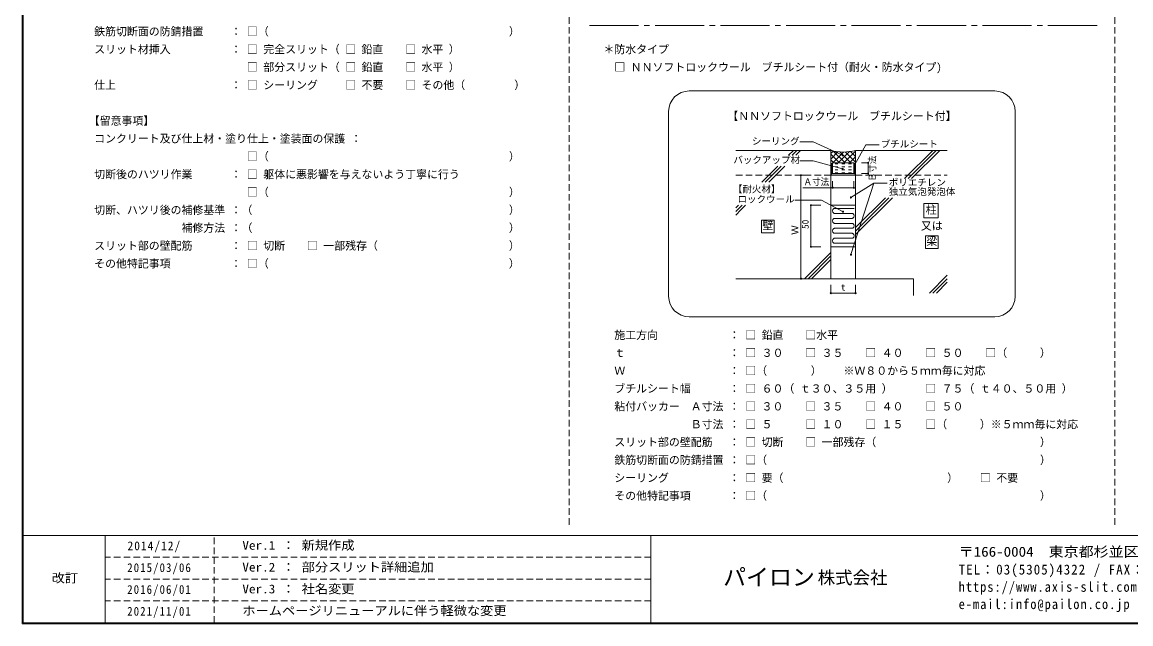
# Model space of a CAD drawing. Units: millimetres on the paper. Extents: x -202 to 198, y -129 to 148.
# Drawn here: x -201.9 to 1.2, y -129 to -18.7 of the extents above; entities that cross this region are included whole.
import ezdxf
from ezdxf.enums import TextEntityAlignment as Align

# ---------------------------------------------------------------- set-up
doc = ezdxf.new("R2010")
doc.units = ezdxf.units.MM
doc.header["$PDMODE"] = 32
doc.header["$PDSIZE"] = 0.2
doc.linetypes.add('CHAIN2', pattern=[12, 9, -1, 1, -1])
doc.linetypes.add('DASHED1', pattern=[1.8, 1.2, -0.6])
doc.layers.add('1-0_作業なう', color=7, linetype='Continuous', lineweight=9)
doc.styles.add('ＭＳ ゴシック', font='')
doc.styles.get('ＭＳ ゴシック').set_extended_font_data('MS Gothic')

msp = doc.modelspace()

# ---------------------------------------------------------------- linework, layer by layer
at = {"layer": '1-0_作業なう'}
for p, q in [((-201.748, -128.793), (-201.748, 148.207)), ((-201.748, -128.793), (-201.748, 148.207)), ((-23.748, -31.327), (-79.748, -31.327)), ((-83.498, -68.963), (-83.498, -35.077)), ((-19.998, -68.963), (-19.998, -35.077)), ((-71.184, -42.219), (-53.792, -42.219)), ((-61.516, -43.106), (-60.629, -42.219)), ((-60.872, -43.106), (-59.985, -42.219)), ((-60.227, -43.106), (-59.341, -42.219)), ((-49.236, -42.219), (-32.448, -42.219)), ((-40.279, -47.397), (-35.101, -42.219)), ((-39.634, -47.397), (-34.457, -42.219)), ((-38.99, -47.397), (-33.812, -42.219)), ((-66.447, -48.037), (-63.516, -45.106)), ((-65.803, -48.037), (-62.872, -45.106)), ((-65.158, -48.037), (-62.227, -45.106)), ((-71.184, -52.774), (-70.69, -52.28)), ((-71.184, -53.419), (-70.046, -52.28)), ((-70.246, -53.125), (-69.401, -52.28)), ((-49.236, -56.354), (-43.784, -50.902)), ((-49.236, -56.998), (-43.14, -50.902)), ((-49.236, -57.643), (-42.495, -50.902)), ((-36.715, -51.978), (-36.715, -54.583)), ((-34.111, -51.978), (-36.715, -51.978)), ((-34.111, -54.583), (-34.111, -51.978)), ((-71.184, -54.063), (-70.246, -53.125)), ((-36.715, -54.583), (-34.111, -54.583)), ((-58.611, -65.729), (-53.792, -60.91)), ((-57.967, -65.729), (-53.792, -61.555)), ((-57.322, -65.729), (-53.792, -62.199)), ((-71.184, -65.729), (-53.424, -65.729)), ((-49.236, -65.729), (-38.666, -65.729)), ((-38.666, -65.729), (-38.666, -68.799)), ((-35.733, -68.38), (-32.448, -65.095)), ((-35.089, -68.38), (-32.448, -65.739)), ((-34.445, -68.38), (-32.448, -66.383)), ((-79.748, -72.713), (-23.748, -72.713)), ((198.252, -112.793), (-201.748, -112.793)), ((198.252, -112.793), (-201.748, -112.793)), ((-186.748, -128.793), (-186.748, -112.793)), ((-186.748, -128.793), (-186.748, -112.793)), ((-86.748, -128.793), (-86.748, -112.793)), ((-86.748, -128.793), (-86.748, -112.793)), ((-201.948, -128.993), (198.452, -128.993)), ((-201.948, -128.993), (198.452, -128.993)), ((198.252, -128.793), (-201.748, -128.793)), ((198.252, -128.793), (-201.748, -128.793))]:
    msp.add_line(p, q, dxfattribs=at)
at = {"layer": '1-0_作業なう', "linetype": 'DASHED1'}
for p, q in [((-101.748, 127.98), (-101.748, -110.929)), ((-1.748, 127.98), (-1.748, -110.929)), ((-71.184, -46.776), (-53.792, -46.776)), ((-49.236, -46.776), (-32.448, -46.776)), ((-166.748, -128.793), (-166.748, -112.793)), ((-166.748, -128.793), (-166.748, -112.793)), ((-86.748, -116.793), (-186.748, -116.793)), ((-86.748, -116.793), (-186.748, -116.793)), ((-86.748, -120.793), (-186.748, -120.793)), ((-86.748, -120.793), (-186.748, -120.793)), ((-86.748, -124.793), (-186.748, -124.793)), ((-86.748, -124.793), (-186.748, -124.793))]:
    msp.add_line(p, q, dxfattribs=at)
at = {"layer": '1-0_作業なう', "linetype": 'CHAIN2'}
msp.add_line((-4.998, -19.293), (-98.498, -19.293), dxfattribs=at)
at = {"layer": '1-0_作業なう', "color": 3}
for p, q in [((-57.011, -40.672), (-59.441, -40.672)), ((-57.011, -40.672), (-51.627, -43.114)), ((-57.011, -44.106), (-59.441, -44.106)), ((-57.011, -44.106), (-51.627, -45.617)), ((-53.453, -46.452), (-53.453, -44.513)), ((-49.575, -44.513), (-53.453, -44.513)), ((-49.575, -44.513), (-49.575, -46.452)), ((-46.973, -44.497), (-48.188, -44.497)), ((-49.575, -46.452), (-53.453, -46.452)), ((-59.26, -46.776), (-59.26, -65.729)), ((-59.26, -46.776), (-57.437, -46.776)), ((-53.453, -49.054), (-53.453, -47.839)), ((-49.575, -49.054), (-49.575, -47.839)), ((-45.894, -48.234), (-43.464, -48.234)), ((-49.575, -49.054), (-58.892, -49.054)), ((-55.47, -51.31), (-60.386, -51.31)), ((-56.83, -51.31), (-59.26, -51.31)), ((-57.437, -52.28), (-55.615, -52.28)), ((-51.553, -53.455), (-55.47, -51.31)), ((-59.26, -65.729), (-57.437, -65.729)), ((-53.792, -68.38), (-53.792, -66.861)), ((-49.236, -68.38), (-49.236, -66.861)), ((-53.792, -68.38), (-49.236, -68.38))]:
    msp.add_line(p, q, dxfattribs=at)
at = {"layer": '1-0_作業なう', "color": 1}
for p, q in [((-53.792, -42.219), (-53.792, -44.497)), ((-53.792, -42.784), (-53.341, -42.333)), ((-53.792, -43.815), (-52.481, -42.504)), ((-53.444, -44.497), (-51.469, -42.523)), ((-53.329, -42.336), (-51.168, -44.497)), ((-52.413, -44.497), (-50.362, -42.446)), ((-52.133, -42.501), (-50.137, -44.497)), ((-51.382, -44.497), (-49.236, -42.351)), ((-51.091, -42.513), (-49.236, -44.368)), ((-50.156, -42.416), (-49.236, -43.337)), ((-49.236, -42.219), (-49.236, -44.271)), ((-53.792, -42.904), (-52.199, -44.497)), ((-53.792, -43.935), (-53.23, -44.497)), ((-53.021, -44.657), (-52.747, -44.657)), ((-52.747, -44.657), (-52.472, -44.657)), ((-51.786, -44.657), (-51.511, -44.657)), ((-51.511, -44.657), (-51.236, -44.657)), ((-50.55, -44.657), (-50.275, -44.657)), ((-50.351, -44.497), (-49.236, -43.382)), ((-50.275, -44.657), (-50.001, -44.657)), ((-49.32, -44.497), (-49.236, -44.413)), ((-49.236, -44.271), (-49.236, -44.497)), ((-53.021, -45.206), (-52.747, -45.206)), ((-53.021, -45.755), (-52.747, -45.755)), ((-53.021, -46.305), (-52.747, -46.305)), ((-52.747, -45.206), (-52.472, -45.206)), ((-52.747, -45.755), (-52.472, -45.755)), ((-52.747, -46.305), (-52.472, -46.305)), ((-51.786, -45.206), (-51.511, -45.206)), ((-51.786, -45.755), (-51.511, -45.755)), ((-51.786, -46.305), (-51.511, -46.305)), ((-51.511, -45.206), (-51.236, -45.206)), ((-51.511, -45.755), (-51.236, -45.755)), ((-51.511, -46.305), (-51.236, -46.305)), ((-50.55, -45.206), (-50.275, -45.206)), ((-50.55, -45.755), (-50.275, -45.755)), ((-50.55, -46.305), (-50.275, -46.305)), ((-50.275, -45.206), (-50.001, -45.206)), ((-50.275, -45.755), (-50.001, -45.755)), ((-50.275, -46.305), (-50.001, -46.305)), ((-49.54, -52.854), (-53.127, -52.854)), ((-49.901, -53.765), (-53.127, -53.765)), ((-49.901, -54.677), (-53.127, -54.677)), ((-49.901, -55.588), (-53.127, -55.588)), ((-49.901, -56.499), (-53.127, -56.499)), ((-49.901, -57.41), (-53.127, -57.41)), ((-49.901, -58.322), (-53.127, -58.322)), ((-49.54, -59.233), (-53.127, -59.233))]:
    msp.add_line(p, q, dxfattribs=at)
at = {"layer": '1-0_作業なう', "color": 8, "lineweight": 18}
for p, q in [((-53.792, -44.497), (-53.792, -46.776)), ((-53.468, -46.467), (-53.468, -44.497)), ((-49.56, -44.497), (-49.56, -46.467)), ((-49.236, -46.776), (-49.236, -44.497)), ((-49.56, -46.467), (-53.468, -46.467)), ((-53.792, -46.776), (-49.236, -46.776))]:
    msp.add_line(p, q, dxfattribs=at)
at = {"layer": '1-0_作業なう', "color": 2}
for p, q in [((-53.792, -46.776), (-53.792, -65.729)), ((-53.792, -46.776), (-49.236, -46.776)), ((-49.236, -46.776), (-49.236, -65.729)), ((-53.792, -52.28), (-49.236, -52.28)), ((-53.792, -59.874), (-49.236, -59.874))]:
    msp.add_line(p, q, dxfattribs=at)
at = {"layer": '1-0_作業なう'}
msp.add_lwpolyline([(198.452, 148.407), (-201.948, 148.407), (-201.948, -128.993)], dxfattribs=at)
msp.add_lwpolyline([(198.452, 148.407), (-201.948, 148.407), (-201.948, -128.993)], dxfattribs=at)
at = {"layer": '1-0_作業なう', "color": 3}
for points in [[(-44.941, -41.194), (-47.371, -41.194), (-49.396, -44.784)], [(-46.973, -44.497), (-46.973, -46.452), (-48.188, -46.452)], [(-50.091, -50.846), (-45.894, -48.234), (-50.091, -61.321)], [(-57.437, -52.28), (-57.437, -59.874), (-55.615, -59.874)]]:
    msp.add_lwpolyline(points, dxfattribs=at)
at = {"layer": '1-0_作業なう'}
for points in [[(-64.142, -54.987), (-66.486, -54.987), (-66.486, -57.331), (-64.142, -57.331)], [(-36.455, -60.199), (-34.111, -60.199), (-34.111, -57.855), (-36.455, -57.855)]]:
    msp.add_lwpolyline(points, close=True, dxfattribs=at)
at = {"layer": '1-0_作業なう', "color": 2}
msp.add_lwpolyline([(-53.792, -65.729), (-49.236, -65.729), (-53.792, -65.729)], dxfattribs=at)
at = {"layer": '1-0_作業なう'}
for centre, start, end in [((-79.748, -35.077), 90, 180), ((-23.748, -35.077), 0, 90), ((-79.748, -68.963), 180, 270), ((-23.748, -68.963), 270, 0)]:
    msp.add_arc(centre, 3.75, start, end, dxfattribs=at)
at = {"layer": '1-0_作業なう', "color": 1}
for centre, radius, start, end in [((-51.514, -33.828), 8.695, 254.81071, 285.18929), ((-52.995, -53.31), 0.494, 121.95275, 238.04725), ((-52.995, -55.132), 0.494, 121.95275, 238.04725), ((-53.127, -53.097), 0.243, 90, 121.95275), ((-53.127, -53.522), 0.243, 238.04725, 270), ((-53.127, -54.92), 0.243, 90, 121.95275), ((-49.901, -54.008), 0.243, 58.04725, 90), ((-49.901, -54.434), 0.243, 270, 301.95275), ((-50.033, -54.221), 0.494, 301.95275, 58.04725), ((-52.995, -56.955), 0.494, 121.95275, 238.04725), ((-53.127, -55.345), 0.243, 238.04725, 270), ((-53.127, -56.742), 0.243, 90, 121.95275), ((-49.901, -55.831), 0.243, 58.04725, 90), ((-49.901, -56.256), 0.243, 270, 301.95275), ((-50.033, -56.044), 0.494, 301.95275, 58.04725), ((-52.995, -58.777), 0.494, 121.95275, 238.04725), ((-53.127, -57.167), 0.243, 238.04725, 270), ((-53.127, -58.565), 0.243, 90, 121.95275), ((-49.901, -57.653), 0.243, 58.04725, 90), ((-49.901, -58.079), 0.243, 270, 301.95275), ((-50.033, -57.866), 0.494, 301.95275, 58.04725), ((-53.127, -58.99), 0.243, 238.04725, 270)]:
    msp.add_arc(centre, radius, start, end, dxfattribs=at)
at = {"layer": '1-0_作業なう', "color": 3}
for p in [(-51.627, -43.114), (-49.396, -44.784), (-46.973, -44.497), (-59.26, -46.776), (-51.627, -45.617), (-46.973, -46.452), (-53.453, -49.054), (-50.091, -50.846), (-49.575, -49.054), (-57.437, -52.28), (-51.553, -53.455), (-57.437, -59.874), (-50.091, -61.321), (-59.26, -65.729), (-53.792, -68.38), (-49.236, -68.38)]:
    msp.add_point(p, dxfattribs=at)
at = {"layer": '1-0_作業なう', "color": 9}
for points in [[(-53.792, -46.776), (-53.468, -46.467), (-53.468, -44.497)], [(-53.468, -44.497), (-53.792, -44.497), (-53.792, -46.776)], [(-49.236, -46.776), (-49.56, -44.497), (-49.56, -46.467)], [(-49.236, -46.776), (-49.236, -44.497), (-49.56, -44.497)], [(-53.792, -46.776), (-49.236, -46.776), (-53.468, -46.467)], [(-49.236, -46.776), (-49.56, -46.467), (-53.468, -46.467)]]:
    msp.add_solid(points, dxfattribs=at)

# ---------------------------------------------------------------- texts
at = {"layer": '1-0_作業なう', "style": 'ＭＳ ゴシック'}
for s, height, p in [('\u3000 鉄筋切断面の防錆措置\u3000\u3000 ： □（\u3000\u3000\u3000\u3000\u3000\u3000\u3000\u3000\u3000\u3000\u3000\u3000\u3000\u3000\u3000\u3000\u3000\u3000\u3000\u3000\u3000\u3000）', 1.466, (-191.748, -21.593)), ('\u3000 スリット材挿入\u3000\u3000\u3000\u3000\u3000 ： □ 完全スリット（ □ 鉛直\u3000\u3000□ 水平 ）', 1.466, (-191.748, -24.866)), ('\u3000\u3000\u3000＊防水タイプ', 1.466, (-101.448, -24.866)), ('\u3000\u3000\u3000\u3000\u3000\u3000\u3000\u3000\u3000\u3000\u3000\u3000\u3000\u3000\u3000 □ 部分スリット（ □ 鉛直\u3000\u3000□ 水平 ）', 1.466, (-191.748, -28.138)), ('\u3000\u3000\u3000\u3000□ ＮＮソフトロックウール\u3000ブチルシート付（耐火・防水タイプ)', 1.466, (-101.448, -28.138)), ('\u3000 仕上\u3000\u3000\u3000\u3000\u3000\u3000\u3000\u3000\u3000\u3000 ： □ シーリング\u3000 \u3000□ 不要\u3000\u3000□ その他（\u3000\u3000\u3000\u3000 ）', 1.466, (-191.748, -31.411)), ('\u3000【留意事項】', 1.466, (-191.748, -37.956)), ('【ＮＮソフトロックウール\u3000ブチルシート付】', 1.466, (-72.748, -37.099)), ('\u3000 コンクリート及び仕上材・塗り仕上・塗装面の保護 ：', 1.466, (-191.748, -41.229)), ('シーリング', 1.246, (-68.241, -41.522)), ('ブチルシート', 1.246, (-44.641, -42.044)), ('\u3000\u3000\u3000\u3000\u3000\u3000\u3000\u3000\u3000\u3000\u3000\u3000\u3000 \u3000\u3000□（\u3000\u3000\u3000\u3000\u3000\u3000\u3000\u3000\u3000\u3000\u3000\u3000\u3000\u3000\u3000\u3000\u3000\u3000\u3000\u3000 \u3000 ）', 1.466, (-191.748, -44.502)), ('バックアップ材', 1.246, (-71.641, -44.956)), ('\u3000 切断後のハツリ作業\u3000\u3000\u3000 ： □ 躯体に悪影響を与えないよう丁寧に行う', 1.466, (-191.748, -47.775)), ('【耐火材】\u3000 ', 1.246, (-71.736, -50.305)), ('ポリエチレン', 1.246, (-43.164, -49.084)), ('\u3000\u3000\u3000\u3000\u3000\u3000\u3000\u3000\u3000\u3000\u3000\u3000\u3000 \u3000\u3000□（  \u3000\u3000\u3000\u3000\u3000\u3000\u3000\u3000\u3000\u3000\u3000\u3000\u3000\u3000\u3000\u3000\u3000\u3000\u3000\u3000\u3000）', 1.466, (-191.748, -51.047)), ('ロックウール', 1.246, (-70.886, -52.16)), ('独立気泡発泡体', 1.246, (-43.164, -50.769)), ('\u3000 切断、ハツリ後の補修基準 ：（\u3000\u3000\u3000\u3000\u3000\u3000\u3000\u3000\u3000\u3000\u3000\u3000\u3000\u3000\u3000\u3000\u3000\u3000\u3000\u3000\u3000\u3000\u3000 ）', 1.466, (-191.748, -54.32)), ('柱', 1.466, (-36.413, -54.28)), ('\u3000\u3000\u3000\u3000\u3000\u3000\u3000\u3000\u3000 補修方法 ：（ \u3000\u3000\u3000\u3000\u3000\u3000\u3000\u3000\u3000\u3000\u3000\u3000\u3000\u3000\u3000\u3000\u3000\u3000\u3000\u3000\u3000\u3000\u3000）', 1.466, (-191.748, -57.593)), ('壁', 1.466, (-66.314, -57.159)), ('又は', 1.466, (-37.283, -57.208)), ('\u3000 スリット部の壁配筋\u3000\u3000\u3000 ： □ 切断\u3000\u3000□ 一部残存（\u3000\u3000\u3000\u3000\u3000\u3000\u3000\u3000\u3000\u3000\u3000\u3000）', 1.466, (-191.748, -60.866)), ('梁', 1.466, (-36.283, -60.027)), ('\u3000 その他特記事項\u3000\u3000\u3000\u3000\u3000 ： □（  \u3000\u3000\u3000\u3000\u3000\u3000\u3000\u3000\u3000\u3000\u3000\u3000\u3000\u3000\u3000\u3000\u3000\u3000\u3000\u3000\u3000）', 1.466, (-191.748, -64.138)), ('t', 1.246, (-51.939, -68.298)), ('\u3000\u3000\u3000\u3000施工方向\u3000\u3000\u3000\u3000\u3000 \u3000： □ 鉛直\u3000\u3000□水平', 1.466, (-101.448, -77.229)), ('\u3000\u3000\u3000\u3000ｔ\u3000\u3000\u3000\u3000\u3000\u3000\u3000\u3000\u3000 ： □ ３０\u3000\u3000□ ３５\u3000\u3000□ ４０\u3000\u3000□ ５０\u3000\u3000□（\u3000\u3000\u3000）', 1.466, (-101.448, -80.502)), ('\u3000\u3000\u3000\u3000Ｗ\u3000\u3000\u3000\u3000\u3000\u3000\u3000\u3000\u3000 ： □（\u3000\u3000\u3000\u3000）\u3000\u3000※Ｗ８０から５ｍｍ毎に対応', 1.466, (-101.448, -83.775)), ('\u3000 \u3000\u3000 ブチルシート幅\u3000\u3000\u3000 ： □ ６０（ ｔ３０、３５用 ）\u3000\u3000\u3000□ ７５（ ｔ４０、５０用 ）', 1.466, (-101.448, -87.047)), ('\u3000 \u3000\u3000 粘付バッカー  Ａ寸法 ： □ ３０\u3000\u3000□ ３５\u3000\u3000□ ４０\u3000\u3000□ ５０\u3000', 1.466, (-101.448, -90.32)), ('\u3000\u3000\u3000\u3000\u3000\u3000\u3000\u3000\u3000\u3000\u3000Ｂ寸法 ： □ ５\u3000\u3000\u3000□ １０\u3000\u3000□ １５\u3000\u3000□（\u3000\u3000\u3000）※５ｍｍ毎に対応', 1.466, (-101.448, -93.593)), ('\u3000\u3000\u3000\u3000スリット部の壁配筋\u3000 ： □ 切断\u3000\u3000□ 一部残存（\u3000\u3000\u3000\u3000\u3000\u3000\u3000\u3000\u3000\u3000\u3000\u3000\u3000\u3000\u3000）', 1.466, (-101.448, -96.866)), ('\u3000\u3000\u3000\u3000鉄筋切断面の防錆措置 ： □（\u3000\u3000\u3000\u3000\u3000\u3000\u3000\u3000\u3000\u3000\u3000\u3000\u3000\u3000\u3000\u3000\u3000\u3000\u3000\u3000\u3000\u3000\u3000\u3000\u3000）', 1.466, (-101.448, -100.138)), ('\u3000\u3000\u3000\u3000シーリング\u3000\u3000\u3000\u3000\u3000 ： □ 要（\u3000\u3000\u3000\u3000\u3000\u3000\u3000\u3000\u3000\u3000\u3000\u3000\u3000\u3000\u3000）\u3000\u3000□ 不要', 1.466, (-101.448, -103.411)), ('\u3000 \u3000\u3000 その他特記事項\u3000\u3000\u3000 ： □（\u3000\u3000\u3000\u3000\u3000\u3000\u3000\u3000\u3000\u3000\u3000\u3000\u3000\u3000\u3000\u3000\u3000\u3000\u3000\u3000\u3000\u3000\u3000\u3000\u3000）', 1.466, (-101.448, -106.684)), ('パイロン', 3.079, (-73.518, -122.893)), ('株式会社', 2.346, (-56.196, -122.393))]:
    msp.add_text(s, height=height, dxfattribs=at).set_placement(p, align=Align.BOTTOM_LEFT)
at = {"layer": '1-0_作業なう', "style": 'ＭＳ ゴシック', "width": 0.9}
msp.add_text('Ｂ寸法', height=1.246, rotation=90, dxfattribs=at).set_placement((-45.191, -47.903), align=Align.BOTTOM_LEFT)
at = {"layer": '1-0_作業なう', "style": 'ＭＳ ゴシック'}
for s, height, width, p in [('Ａ寸法', 1.246, 0.9, (-58.792, -48.972)), ('〒166-0004\u3000東京都杉並区阿佐谷南1-33-1\u3000第二東都ビル2F', 1.833, 1.1, (-30.36, -117.243)), ('〒166-0004\u3000東京都杉並区阿佐谷南1-33-1\u3000第二東都ビル2F', 1.833, 1.1, (-30.36, -117.243)), ('改訂', 1.613, 1.1, (-196.548, -121.893)), ('改訂', 1.613, 1.1, (-196.548, -121.893))]:
    msp.add_text(s, height=height, dxfattribs=dict(at, width=width)).set_placement(p, align=Align.BOTTOM_LEFT)
for s, p in [('Ｗ', (-59.341, -57.686)), ('50', (-57.471, -56.615))]:
    msp.add_text(s, height=1.246, rotation=90, dxfattribs=at).set_placement(p, align=Align.BOTTOM_LEFT)
at = {"layer": '1-0_作業なう', "color": 2, "style": 'ＭＳ ゴシック', "width": 1.1}
for s, p in [('\u3000\u3000Ver.1 ： 新規作成', (-166.448, -115.893)), ('\u3000\u3000Ver.2 ： 部分スリット詳細追加', (-166.448, -119.893)), ('\u3000\u3000Ver.3 ： 社名変更', (-166.448, -123.893)), ('\u3000\u3000ホームページリニューアルに伴う軽微な変更', (-166.448, -127.893))]:
    msp.add_text(s, height=1.613, dxfattribs=at).set_placement(p, align=Align.BOTTOM_LEFT)
at = {"layer": '1-0_作業なう', "color": 2, "char_height": 1.613, "attachment_point": 7, "style": 'ＭＳ ゴシック'}
for s, insert in [('\\T1.18;\\W0.95;2014/12/\u3000', (-182.648, -115.893)), ('\\T1.2;\\W0.9;2015/03/06', (-182.698, -119.893)), ('\\T1.2;\\W0.9;2016/06/01', (-182.698, -123.893)), ('\\T1.2;\\W0.9;2021/11/01', (-182.698, -127.893))]:
    msp.add_mtext(s, dxfattribs=dict(at, insert=insert))
at = {"layer": '1-0_作業なう', "char_height": 1.833, "attachment_point": 7, "style": 'ＭＳ ゴシック'}
for s, insert in [('\\T1.16;\\W0.95;TEL：03(5305)4322\\~/\\~FAX：03(3316)4177', (-30.36, -120.443)), ('\\T1.16;\\W0.95;TEL：03(5305)4322\\~/\\~FAX：03(3316)4177', (-30.36, -120.443)), ('\\T1.17;\\W0.9;https://www.axis-slit.com/pailon/', (-30.36, -123.643)), ('\\T1.17;\\W0.9;e-mail:info@pailon.co.jp', (-30.36, -126.843)), ('\\T1.17;\\W0.9;e-mail:info@pailon.co.jp', (-30.36, -126.843))]:
    msp.add_mtext(s, dxfattribs=dict(at, insert=insert))

doc.saveas('drawing.dxf')
